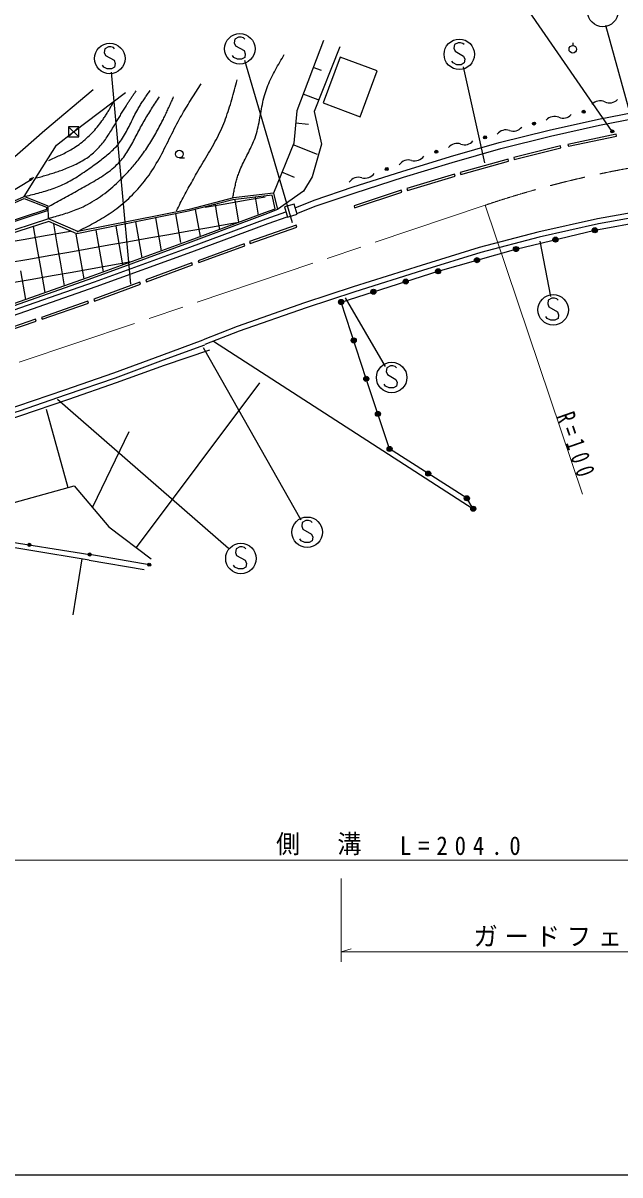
# Model space of a CAD drawing. Units: millimetres, scale not verified. Extents: x 40000 to 680000, y 20000 to 380000.
# Drawn here: x 399506 to 458268, y 205000 to 318328 of the extents above; entities that cross this region are included whole.
import ezdxf

# ---------------------------------------------------------------- set-up
doc = ezdxf.new("R2010")
doc.units = ezdxf.units.MM
doc.header["$LTSCALE"] = 1000
doc.linetypes.add('CHAIN', pattern=[18.5, 12, -1.5, 3.5, -1.5])
for name, color, linetype, lineweight in [('M-BGD', 7, 'Continuous', 25), ('M-BMK', 2, 'CHAIN', 13), ('M-BMK-ROW', 30, 'Continuous', 25), ('M-STR-HTXT', 7, 'Continuous', 13), ('M-STR-STRC', 7, 'Continuous', 25), ('M-TTL-BAND', 7, 'Continuous', 25)]:
    doc.layers.add(name, color=color, linetype=linetype, lineweight=lineweight)
doc.styles.add('ＭＳ ゴシック', font='')
doc.styles.get('ＭＳ ゴシック').set_extended_font_data('MS Gothic')

msp = doc.modelspace()

# ---------------------------------------------------------------- linework, layer by layer
at = {"layer": 'M-BGD'}
for p, q in [((453627, 316374), (453627, 316124)), ((428883, 313661), (428082, 313967)), ((428562, 310771), (427076, 311340)), ((427598, 308362), (426335, 308475)), ((428481, 305392), (426103, 306361)), ((414895, 305066), (415395, 305066)), ((426233, 303144), (424997, 303648)), ((417441, 300198), (419411, 300545)), ((418407, 300480), (418600, 299387)), ((419411, 300545), (421380, 300892)), ((420355, 300947), (420569, 299734)), ((421380, 300892), (423350, 301240)), ((422342, 301196), (422653, 299434)), ((401990, 299896), (386732, 294895)), ((414507, 299561), (415008, 296723)), ((416462, 299991), (416933, 297323)), ((418600, 299387), (418839, 298026)), ((420569, 299734), (420732, 298760)), ((402025, 299066), (386982, 294134)), ((400510, 298319), (400873, 296261)), ((402495, 298578), (402843, 296608)), ((408627, 298357), (409300, 294540)), ((410587, 298758), (411208, 295234)), ((412547, 299159), (413117, 295928)), ((415819, 297881), (417788, 298228)), ((417788, 298228), (419758, 298576)), ((419758, 298576), (420743, 298739)), ((455784, 297947), (461665, 299047)), ((397745, 296725), (399715, 297072)), ((399715, 297072), (401684, 297420)), ((401684, 297420), (404173, 297858)), ((404707, 297555), (405160, 294986)), ((406667, 297956), (407129, 295333)), ((409910, 296839), (411880, 297186)), ((411880, 297186), (413849, 297534)), ((413849, 297534), (415819, 297881)), ((448033, 296096), (455784, 297947)), ((400873, 296261), (401220, 294291)), ((402031, 295450), (404001, 295797)), ((402843, 296608), (403190, 294639)), ((404001, 295797), (405971, 296144)), ((405971, 296144), (407940, 296492)), ((407940, 296492), (409910, 296839)), ((440358, 293904), (448033, 296096)), ((398092, 294755), (400062, 295103)), ((400062, 295103), (402031, 295450)), ((405160, 294986), (405481, 293161)), ((406318, 294175), (410156, 294852)), ((407129, 295333), (407391, 293846)), ((399251, 293944), (399745, 291142)), ((401220, 294291), (401657, 291815)), ((402379, 293480), (404348, 293828)), ((403190, 294639), (403569, 292488)), ((404348, 293828), (406318, 294175)), ((430823, 290883), (440358, 293904)), ((398440, 292786), (400409, 293133)), ((400409, 293133), (402379, 293480)), ((433290, 283322), (430823, 290883)), ((418269, 287037), (443824, 270550)), ((435595, 276429), (433290, 283322)), ((422796, 282940), (410644, 266740)), ((401797, 280325), (403922, 272631)), ((409917, 278117), (406333, 270683)), ((443196, 271572), (435595, 276429)), ((443824, 270550), (443196, 271572)), ((407958, 268753), (412130, 265627)), ((394172, 267939), (406072, 266044)), ((404433, 260119), (405338, 265610)), ((406020, 265497), (411440, 264579)), ((411931, 265038), (406072, 266044))]:
    msp.add_line(p, q, dxfattribs=at)
for points in [[(429092, 316601), (426443, 309689), (426158, 306496), (424163, 301604), (424545, 299970), (423320, 299486), (415761, 296684), (406348, 293243), (396935, 289923), (392190, 288386), (387393, 286972), (382577, 285644), (379667, 284963), (372820, 283506)], [(420167, 301204), (420189, 301323), (420212, 301442), (420235, 301562), (420258, 301681), (420282, 301800), (420306, 301918), (420331, 302037), (420356, 302155), (420382, 302273), (420409, 302391), (420437, 302509), (420465, 302626), (420495, 302743), (420526, 302859), (420558, 302975), (420592, 303090), (420627, 303205), (420664, 303320), (420702, 303434), (420742, 303547), (420810, 303726), (420881, 303904), (420957, 304080), (421035, 304255), (421116, 304430), (421200, 304603), (421285, 304776), (421372, 304949), (421459, 305121), (421547, 305293), (421635, 305465), (421723, 305637), (421809, 305810), (421894, 305983), (421977, 306156), (422057, 306331), (422135, 306507), (422209, 306683), (422279, 306861), (422345, 307041), (422416, 307251), (422481, 307464), (422541, 307678), (422596, 307894), (422648, 308112), (422695, 308330), (422740, 308550), (422782, 308770), (422823, 308991), (422863, 309212), (422902, 309433), (422942, 309654), (422982, 309875), (423023, 310096), (423066, 310316), (423112, 310535), (423161, 310753), (423213, 310969), (423270, 311184), (423332, 311398), (423396, 311600), (423464, 311800), (423537, 311999), (423614, 312196), (423695, 312392), (423780, 312586), (423869, 312779), (423961, 312972), (424055, 313163), (424153, 313353), (424253, 313542), (424355, 313731), (424459, 313918), (424565, 314105), (424672, 314292), (424781, 314478), (424890, 314664), (425001, 314850), (425111, 315035), (425223, 315220)], [(430693, 315991), (428172, 309613), (428901, 306396), (427965, 303189), (427107, 301774), (424545, 299970)], [(397011, 303763), (401653, 307797), (406420, 311781)], [(399738, 301286), (399917, 301330), (400096, 301374), (400275, 301418), (400454, 301462), (400633, 301507), (400811, 301553), (400989, 301600), (401166, 301648), (401343, 301697), (401519, 301747), (401694, 301799), (401869, 301852), (402043, 301907), (402216, 301964), (402388, 302023), (402559, 302085), (402729, 302148), (402898, 302214), (403065, 302283), (403232, 302355), (403415, 302438), (403597, 302524), (403777, 302614), (403956, 302707), (404133, 302803), (404309, 302901), (404484, 303003), (404658, 303107), (404831, 303213), (405003, 303321), (405174, 303432), (405344, 303544), (405513, 303659), (405682, 303774), (405850, 303891), (406018, 304010), (406185, 304129), (406352, 304249), (406518, 304371), (406685, 304492), (406811, 304585), (406937, 304678), (407063, 304772), (407188, 304866), (407312, 304961), (407436, 305057), (407559, 305154), (407680, 305252), (407800, 305351), (407919, 305451), (408036, 305553), (408151, 305656), (408264, 305760), (408375, 305867), (408483, 305975), (408589, 306085), (408693, 306197), (408794, 306312), (408892, 306428), (408986, 306547), (409097, 306696), (409204, 306847), (409306, 307002), (409405, 307159), (409500, 307319), (409593, 307481), (409683, 307646), (409771, 307812), (409857, 307979), (409941, 308148), (410025, 308317), (410108, 308487), (410191, 308658), (410274, 308828), (410357, 308998), (410441, 309168), (410527, 309337), (410614, 309505), (410703, 309671), (410795, 309836), (410851, 309932), (410907, 310029), (410964, 310124), (411023, 310219), (411082, 310313), (411142, 310407), (411202, 310500), (411263, 310593), (411325, 310686), (411387, 310778), (411450, 310869), (411513, 310961), (411576, 311052), (411640, 311143), (411704, 311234), (411769, 311324), (411834, 311415), (411898, 311505), (411963, 311595), (412028, 311685)], [(404835, 297792), (405037, 297897), (405239, 298002), (405441, 298107), (405643, 298212), (405844, 298319), (406044, 298426), (406244, 298534), (406444, 298643), (406642, 298753), (406839, 298865), (407036, 298978), (407231, 299093), (407425, 299210), (407618, 299329), (407809, 299450), (407999, 299573), (408187, 299699), (408373, 299828), (408557, 299960), (408740, 300094), (408941, 300248), (409139, 300406), (409335, 300567), (409528, 300732), (409718, 300900), (409906, 301072), (410090, 301248), (410271, 301426), (410450, 301608), (410625, 301793), (410797, 301981), (410966, 302172), (411131, 302366), (411293, 302562), (411452, 302761), (411607, 302963), (411759, 303167), (411907, 303374), (412052, 303582), (412193, 303793), (412341, 304025), (412486, 304259), (412627, 304495), (412765, 304733), (412899, 304973), (413031, 305214), (413161, 305457), (413288, 305700), (413414, 305945), (413538, 306190), (413661, 306436), (413784, 306683), (413906, 306929), (414029, 307176), (414151, 307422), (414275, 307668), (414399, 307913), (414525, 308158), (414652, 308401), (414782, 308644), (414886, 308834), (414991, 309023), (415098, 309212), (415206, 309400), (415315, 309587), (415425, 309774), (415536, 309960), (415648, 310145), (415761, 310330), (415875, 310515), (415990, 310699), (416105, 310882), (416221, 311066), (416337, 311249), (416454, 311432), (416572, 311614), (416689, 311796), (416807, 311979), (416925, 312161), (417043, 312343)], [(414603, 299854), (414699, 300039), (414796, 300223), (414893, 300408), (414990, 300593), (415088, 300778), (415185, 300962), (415283, 301147), (415381, 301331), (415479, 301516), (415578, 301700), (415677, 301883), (415776, 302067), (415876, 302251), (415977, 302434), (416078, 302617), (416180, 302799), (416282, 302982), (416386, 303164), (416490, 303346), (416594, 303527), (416723, 303748), (416853, 303969), (416984, 304190), (417115, 304410), (417247, 304631), (417378, 304851), (417510, 305071), (417640, 305292), (417770, 305513), (417899, 305734), (418026, 305956), (418152, 306179), (418276, 306402), (418398, 306627), (418518, 306852), (418635, 307078), (418749, 307306), (418861, 307535), (418968, 307765), (419073, 307997), (419170, 308224), (419265, 308453), (419356, 308683), (419443, 308914), (419528, 309147), (419611, 309380), (419690, 309615), (419768, 309851), (419843, 310088), (419916, 310326), (419987, 310564), (420057, 310803), (420125, 311043), (420192, 311283), (420258, 311524), (420323, 311765), (420387, 312007), (420451, 312249), (420514, 312491), (420577, 312733)], [(399627, 301250), (400990, 303464), (402816, 306307), (404489, 307626), (409578, 311481)], [(400848, 303095), (400980, 303132), (401112, 303170), (401244, 303207), (401376, 303245), (401508, 303283), (401640, 303321), (401772, 303360), (401904, 303399), (402036, 303438), (402167, 303478), (402299, 303519), (402431, 303560), (402562, 303602), (402693, 303644), (402825, 303687), (402956, 303731), (403087, 303776), (403217, 303822), (403348, 303869), (403478, 303917), (403638, 303977), (403798, 304039), (403957, 304103), (404116, 304169), (404273, 304237), (404430, 304307), (404585, 304379), (404739, 304453), (404892, 304530), (405043, 304610), (405193, 304692), (405340, 304776), (405486, 304864), (405630, 304954), (405771, 305047), (405910, 305144), (406046, 305243), (406180, 305346), (406310, 305452), (406438, 305561), (406557, 305668), (406673, 305779), (406786, 305892), (406897, 306008), (407005, 306127), (407111, 306248), (407215, 306371), (407317, 306496), (407416, 306623), (407514, 306753), (407610, 306883), (407705, 307016), (407797, 307149), (407889, 307284), (407978, 307420), (408067, 307557), (408155, 307694), (408241, 307832), (408326, 307971), (408411, 308109), (408473, 308213), (408535, 308316), (408597, 308419), (408659, 308523), (408720, 308626), (408781, 308729), (408842, 308833), (408903, 308936), (408964, 309039), (409024, 309142), (409085, 309245), (409146, 309348), (409208, 309451), (409269, 309554), (409331, 309656), (409392, 309758), (409455, 309860), (409517, 309962), (409580, 310063), (409644, 310165), (409692, 310240), (409739, 310314), (409787, 310389), (409836, 310464), (409884, 310538), (409933, 310612), (409982, 310686), (410031, 310760), (410080, 310834), (410130, 310908), (410180, 310982), (410229, 311056), (410279, 311130), (410329, 311203), (410379, 311277), (410430, 311350), (410480, 311424), (410530, 311497), (410580, 311571), (410631, 311644)], [(401999, 299108), (402174, 299156), (402348, 299204), (402523, 299252), (402697, 299301), (402872, 299351), (403045, 299401), (403219, 299452), (403392, 299504), (403564, 299557), (403736, 299612), (403908, 299668), (404078, 299725), (404248, 299784), (404417, 299845), (404585, 299908), (404752, 299974), (404919, 300041), (405084, 300111), (405248, 300183), (405410, 300259), (405635, 300368), (405858, 300483), (406078, 300603), (406295, 300728), (406510, 300858), (406723, 300993), (406933, 301132), (407140, 301275), (407345, 301422), (407548, 301574), (407748, 301729), (407946, 301887), (408141, 302049), (408334, 302214), (408524, 302382), (408712, 302552), (408897, 302726), (409080, 302901), (409261, 303079), (409439, 303259), (409544, 303368), (409648, 303477), (409752, 303587), (409854, 303697), (409956, 303809), (410057, 303921), (410157, 304033), (410256, 304146), (410354, 304260), (410451, 304375), (410547, 304490), (410643, 304607), (410737, 304723), (410830, 304841), (410923, 304959), (411014, 305078), (411105, 305198), (411194, 305318), (411283, 305439), (411370, 305561), (411478, 305713), (411583, 305866), (411687, 306020), (411790, 306175), (411892, 306331), (411992, 306488), (412090, 306646), (412188, 306805), (412284, 306965), (412378, 307125), (412472, 307287), (412564, 307449), (412655, 307611), (412745, 307775), (412834, 307939), (412921, 308103), (413008, 308268), (413093, 308434), (413178, 308600), (413261, 308767), (413318, 308881), (413373, 308995), (413429, 309109), (413484, 309224), (413539, 309338), (413593, 309453), (413647, 309568), (413701, 309683), (413754, 309798), (413807, 309913), (413860, 310028), (413913, 310144), (413965, 310259), (414018, 310375), (414070, 310490), (414122, 310606), (414174, 310722), (414226, 310837), (414278, 310953), (414330, 311069)], [(402040, 304821), (402178, 304881), (402316, 304942), (402454, 305003), (402591, 305064), (402729, 305125), (402866, 305187), (403002, 305250), (403139, 305313), (403274, 305378), (403409, 305443), (403544, 305509), (403677, 305577), (403810, 305646), (403942, 305717), (404073, 305789), (404203, 305863), (404332, 305939), (404460, 306016), (404586, 306096), (404712, 306178), (404868, 306284), (405022, 306393), (405173, 306507), (405323, 306623), (405470, 306743), (405615, 306865), (405757, 306991), (405897, 307119), (406035, 307251), (406171, 307385), (406303, 307521), (406434, 307660), (406562, 307802), (406687, 307945), (406810, 308091), (406930, 308239), (407047, 308389), (407162, 308541), (407274, 308694), (407383, 308849), (407442, 308935), (407500, 309021), (407557, 309107), (407613, 309194), (407669, 309281), (407724, 309368), (407778, 309456), (407832, 309544), (407886, 309633), (407938, 309721), (407991, 309810), (408043, 309899), (408095, 309989), (408147, 310078), (408198, 310168), (408249, 310257), (408300, 310347), (408351, 310437), (408401, 310527), (408452, 310617)], [(402081, 300300), (402261, 300399), (402440, 300498), (402620, 300598), (402800, 300697), (402980, 300797), (403160, 300897), (403340, 300996), (403520, 301096), (403700, 301196), (403881, 301297), (404061, 301397), (404242, 301498), (404423, 301599), (404605, 301700), (404786, 301801), (404968, 301903), (405150, 302005), (405332, 302108), (405515, 302211), (405698, 302314), (405890, 302422), (406081, 302531), (406272, 302641), (406463, 302752), (406653, 302864), (406842, 302978), (407029, 303093), (407215, 303211), (407398, 303331), (407579, 303453), (407758, 303578), (407933, 303706), (408105, 303837), (408274, 303972), (408438, 304110), (408599, 304252), (408755, 304398), (408906, 304548), (409051, 304703), (409192, 304862), (409308, 305003), (409421, 305148), (409529, 305296), (409635, 305447), (409737, 305600), (409836, 305756), (409933, 305915), (410027, 306075), (410120, 306237), (410210, 306401), (410300, 306565), (410388, 306731), (410475, 306898), (410561, 307065), (410647, 307233), (410733, 307401), (410820, 307569), (410907, 307736), (410994, 307902), (411083, 308068), (411168, 308224), (411254, 308379), (411341, 308534), (411430, 308687), (411519, 308840), (411609, 308992), (411700, 309143), (411792, 309294), (411884, 309444), (411978, 309593), (412071, 309742), (412166, 309891), (412261, 310039), (412356, 310187), (412451, 310334), (412547, 310481), (412643, 310628), (412740, 310775), (412836, 310922), (412932, 311069)], [(426294, 300161), (428170, 300917), (432017, 302204), (436783, 303737), (441580, 305191), (446376, 306568), (451287, 307787), (456141, 308859), (461054, 309823), (466032, 310551), (471080, 310943), (476114, 311128), (481087, 311110), (486131, 310816), (491142, 310295), (496092, 309517), (499052, 308981), (501022, 308567), (505899, 307250), (512616, 305318), (516518, 306295)], [(426461, 299581), (428378, 300354), (432204, 301634), (436961, 303164), (441750, 304615), (446531, 305989), (451424, 307202), (456264, 308272), (461155, 309231), (466098, 309954), (471114, 310344), (476124, 310528), (481069, 310510), (486082, 310218), (491064, 309700), (495992, 308925), (498937, 308393), (500881, 307983), (505738, 306672), (512605, 304696), (516664, 305713)], [(400307, 302887), (396877, 300827), (393300, 299094), (386026, 295810)], [(424163, 301604), (420226, 301117), (415875, 299999), (404890, 297810), (402025, 299066), (401972, 300315), (399627, 301250)], [(363022, 282246), (367893, 282915), (372858, 283755), (379652, 285231), (382644, 285991), (387441, 287274), (392285, 288651), (396987, 290171), (406296, 293448), (415700, 296868), (423305, 299674), (424324, 300044), (424031, 301408), (420169, 300923), (415810, 299827), (404799, 297574), (402060, 298818), (386959, 293953), (383916, 293053), (378293, 290727), (369784, 287686), (361975, 285543)], [(386732, 294895), (386632, 295498), (399627, 301250)], [(477947, 301427), (471989, 301232), (466017, 300657), (461033, 299962), (456071, 299060), (450194, 297739), (444421, 296230), (438689, 294466), (432001, 292374), (427228, 290790), (420597, 288480), (417223, 287154)], [(477963, 300927), (472021, 300732), (466075, 300161), (461112, 299468), (456170, 298570), (450312, 297253), (444558, 295749), (438838, 293989), (432155, 291898), (427389, 290317), (420771, 288011), (417406, 286688)], [(379306, 284482), (379735, 284583), (382682, 285296), (387525, 286601), (392306, 288011), (397085, 289573), (406533, 292866), (415942, 296294), (423453, 299067), (425380, 299751)], [(379420, 283996), (379851, 284097), (382806, 284812), (387661, 286120), (392455, 287533), (397245, 289099), (406701, 292395), (416114, 295824), (423623, 298597), (425518, 299269)], [(348010, 271470), (354087, 271700), (358090, 271998), (363988, 272620), (369011, 273312), (373885, 274125), (379788, 275304), (384484, 276418), (389264, 277732), (394100, 279165), (399001, 280664), (403611, 282244), (408449, 283909), (413165, 285647), (417223, 287154)], [(348029, 270970), (354115, 271201), (358134, 271500), (364048, 272124), (369086, 272818), (373975, 273634), (379894, 274816), (384608, 275933), (389402, 277251), (394245, 278687), (399155, 280189), (403773, 281771), (408616, 283438), (413339, 285178), (417397, 286685)], [(417848, 286158), (413393, 284637), (408665, 282937), (403979, 281288), (399170, 279642), (394434, 278113), (389585, 276720), (384706, 275385), (375907, 273422), (373758, 273015)], [(406020, 265497), (394110, 267461), (375072, 264183), (347961, 269255), (347676, 269756), (336204, 270940), (326573, 271764), (316781, 272910), (304886, 273059)], [(373758, 273015), (376207, 272198), (385731, 270666), (393866, 269854), (404547, 272804), (407958, 268753)]]:
    msp.add_lwpolyline(points, dxfattribs=at)
for points in [[(430723, 314982), (429042, 310470), (432682, 309114), (434363, 313626)], [(453188, 306199), (457929, 307202), (457887, 307398), (453146, 306395)], [(447859, 304907), (452452, 306046), (452404, 306240), (447811, 305101)], [(442601, 303429), (447303, 304729), (447250, 304922), (442548, 303622)], [(437346, 301845), (442044, 303259), (441986, 303451), (437288, 302036)], [(432152, 300140), (436796, 301690), (436733, 301880), (432089, 300330)], [(386792, 295403), (399629, 301063), (401814, 300227), (401826, 300000), (386827, 295057)], [(425528, 299235), (426482, 299509), (426190, 300525), (425236, 300251)], [(421871, 296631), (426465, 298254), (426398, 298442), (421804, 296820)], [(416804, 294762), (421334, 296405), (421266, 296593), (416736, 294950)], [(411668, 292873), (416191, 294548), (416122, 294735), (411599, 293060)], [(406530, 290979), (411078, 292632), (411010, 292819), (406461, 291167)], [(401392, 289184), (405937, 290767), (405871, 290956), (401326, 289372)], [(396229, 287445), (400793, 288997), (400729, 289187), (396165, 287634)]]:
    msp.add_lwpolyline(points, close=True, dxfattribs=at)
for centre, radius in [((453627, 315749), 375), ((454699, 309597), 150), ((454699, 309597), 100), ((454699, 309597), 50), ((449809, 308441), 150), ((449809, 308441), 100), ((449809, 308441), 50), ((444991, 307077), 150), ((444991, 307077), 100), ((444991, 307077), 50), ((414895, 305441), 375), ((440184, 305661), 150), ((440184, 305661), 100), ((440184, 305661), 50), ((435311, 303965), 150), ((435311, 303965), 100), ((435311, 303965), 50), ((455784, 297947), 250), ((455784, 297947), 220), ((455784, 297947), 190), ((455784, 297947), 160), ((455784, 297947), 130), ((451908, 297022), 250), ((451908, 297022), 220), ((451908, 297022), 190), ((451908, 297022), 160), ((451908, 297022), 130), ((451908, 297022), 100), ((451908, 297022), 70), ((451908, 297022), 40), ((451908, 297022), 10), ((455784, 297947), 100), ((455784, 297947), 70), ((455784, 297947), 40), ((455784, 297947), 10), ((448033, 296096), 250), ((448033, 296096), 220), ((448033, 296096), 190), ((448033, 296096), 160), ((448033, 296096), 130), ((448033, 296096), 100), ((448033, 296096), 70), ((448033, 296096), 40), ((448033, 296096), 10), ((444195, 295000), 250), ((444195, 295000), 220), ((444195, 295000), 190), ((444195, 295000), 160), ((444195, 295000), 130), ((444195, 295000), 100), ((444195, 295000), 70), ((444195, 295000), 40), ((444195, 295000), 10), ((440358, 293904), 250), ((440358, 293904), 220), ((440358, 293904), 190), ((440358, 293904), 160), ((440358, 293904), 130), ((440358, 293904), 100), ((440358, 293904), 70), ((440358, 293904), 40), ((440358, 293904), 10), ((437179, 292897), 250), ((437179, 292897), 220), ((437179, 292897), 190), ((437179, 292897), 160), ((437179, 292897), 130), ((437179, 292897), 100), ((437179, 292897), 70), ((437179, 292897), 40), ((437179, 292897), 10), ((434001, 291890), 250), ((434001, 291890), 220), ((434001, 291890), 190), ((434001, 291890), 160), ((434001, 291890), 130), ((434001, 291890), 100), ((434001, 291890), 70), ((434001, 291890), 40), ((434001, 291890), 10), ((430823, 290883), 250), ((430823, 290883), 220), ((430823, 290883), 190), ((430823, 290883), 160), ((430823, 290883), 130), ((430823, 290883), 100), ((430823, 290883), 70), ((430823, 290883), 40), ((430823, 290883), 10), ((432056, 287102), 250), ((432056, 287102), 220), ((432056, 287102), 190), ((432056, 287102), 160), ((432056, 287102), 130), ((432056, 287102), 100), ((432056, 287102), 70), ((432056, 287102), 40), ((432056, 287102), 10), ((433290, 283322), 250), ((433290, 283322), 220), ((433290, 283322), 190), ((433290, 283322), 160), ((433290, 283322), 130), ((433290, 283322), 100), ((433290, 283322), 70), ((433290, 283322), 40), ((433290, 283322), 10), ((434442, 279875), 250), ((434442, 279875), 220), ((434442, 279875), 190), ((434442, 279875), 160), ((434442, 279875), 130), ((434442, 279875), 100), ((434442, 279875), 70), ((434442, 279875), 40), ((434442, 279875), 10), ((435595, 276429), 250), ((435595, 276429), 220), ((435595, 276429), 190), ((435595, 276429), 160), ((435595, 276429), 130), ((435595, 276429), 100), ((435595, 276429), 70), ((435595, 276429), 40), ((435595, 276429), 10), ((439396, 274001), 250), ((439396, 274001), 220), ((439396, 274001), 190), ((439396, 274001), 160), ((439396, 274001), 130), ((439396, 274001), 100), ((439396, 274001), 70), ((439396, 274001), 40), ((439396, 274001), 10), ((443196, 271572), 250), ((443196, 271572), 220), ((443196, 271572), 190), ((443196, 271572), 160), ((443196, 271572), 130), ((443196, 271572), 100), ((443196, 271572), 70), ((443196, 271572), 40), ((443196, 271572), 10), ((443824, 270550), 250), ((443824, 270550), 220), ((443824, 270550), 190), ((443824, 270550), 160), ((443824, 270550), 130), ((443824, 270550), 100), ((443824, 270550), 70), ((443824, 270550), 40), ((443824, 270550), 10), ((400122, 266992), 150), ((400122, 266992), 100), ((400122, 266992), 50), ((406072, 266044), 150), ((406072, 266044), 150), ((406072, 266044), 100), ((406072, 266044), 100), ((406072, 266044), 50), ((406072, 266044), 50), ((411931, 265038), 150), ((411931, 265038), 100), ((411931, 265038), 50)]:
    msp.add_circle(centre, radius, dxfattribs=at)
for centre, radius, start, end in [((456302, 309548), 1124, 65.7374, 135.14413), ((457227, 311597), 1124, 245.66997, 315.10817), ((451821, 308053), 1089, 67.13315, 137.71924), ((452666, 310058), 1087, 247.16124, 317.71922), ((447034, 306730), 1084, 70.54529, 141.29068), ((447756, 308775), 1085, 250.5629, 321.24945), ((442227, 305416), 1065, 69.72733, 141.13849), ((442964, 307415), 1066, 249.79639, 321.0966), ((437455, 303722), 1133, 74.65176, 143.75702), ((438055, 305908), 1133, 254.65178, 323.75703), ((400307, 302887), 150, 30.83295, 210.83295), ((400307, 302887), 100, 30.66891, 211.1593), ((400307, 302887), 50, 30.17352, 211.1593), ((400050, 303315), 499, 300.98344, 345.99155), ((432551, 301991), 1160, 74.95721, 143.27841), ((433152, 304230), 1159, 254.99213, 323.31805)]:
    msp.add_arc(centre, radius, start, end, dxfattribs=at)
at = {"layer": 'M-BMK'}
msp.add_line((399118, 284950), (445006, 300410), dxfattribs=at)
msp.add_arc((476933, 205643), 100000, 95.04971, 108.61853, dxfattribs=at)
at = {"layer": 'M-BMK-ROW'}
for p, q in [((404989, 308126), (403989, 308126)), ((404889, 308026), (404089, 307226)), ((404089, 308026), (404889, 307226)), ((404989, 307126), (404989, 308126))]:
    msp.add_line(p, q, dxfattribs=at)
msp.add_lwpolyline([(403989, 308126), (403989, 307126), (404989, 307126)], dxfattribs=at)
at = {"layer": 'M-STR-HTXT'}
for p, q in [((454584, 271980), (445006, 300410)), ((348014, 235954), (504863, 235954)), ((430823, 234161), (430823, 225954)), ((430823, 226954), (431823, 227234)), ((430823, 226954), (493063, 226954))]:
    msp.add_line(p, q, dxfattribs=at)
at = {"layer": 'M-STR-STRC'}
for p, q in [((457511, 307661), (444020, 327213)), ((456845, 318125), (459669, 307920)), ((426017, 298678), (421332, 314659)), ((444971, 304582), (442853, 314017)), ((408174, 313504), (410100, 292644)), ((450390, 296874), (451417, 291419)), ((435178, 284551), (431263, 291290)), ((417224, 286413), (426851, 269468)), ((419727, 266644), (402911, 281278))]:
    msp.add_line(p, q, dxfattribs=at)
for points in [[(421324, 316754), (421204, 316874), (420964, 316934), (420724, 316934), (420364, 316754), (420304, 316394), (420424, 316094), (421264, 315614), (421384, 315314), (421324, 314954), (421024, 314774), (420604, 314774), (420244, 314954), (420124, 315134)], [(442931, 316211), (442811, 316331), (442571, 316391), (442331, 316391), (441971, 316211), (441911, 315851), (442031, 315551), (442871, 315071), (442991, 314771), (442931, 314411), (442631, 314231), (442211, 314231), (441851, 314411), (441731, 314591)], [(408525, 315803), (408405, 315923), (408165, 315983), (407925, 315983), (407565, 315803), (407505, 315443), (407625, 315143), (408465, 314663), (408585, 314363), (408525, 314003), (408225, 313823), (407805, 313823), (407445, 314003), (407325, 314183)], [(452172, 291070), (452052, 291190), (451812, 291250), (451572, 291250), (451212, 291070), (451152, 290710), (451272, 290410), (452112, 289930), (452232, 289630), (452172, 289270), (451872, 289090), (451452, 289090), (451092, 289270), (450972, 289450)], [(436272, 284411), (436152, 284531), (435912, 284591), (435672, 284591), (435312, 284411), (435252, 284051), (435372, 283751), (436212, 283271), (436332, 282971), (436272, 282611), (435972, 282431), (435552, 282431), (435192, 282611), (435072, 282791)], [(427958, 269191), (427838, 269311), (427598, 269371), (427358, 269371), (426998, 269191), (426938, 268831), (427058, 268531), (427898, 268051), (428018, 267751), (427958, 267391), (427658, 267211), (427238, 267211), (426878, 267391), (426758, 267571)], [(421435, 266609), (421315, 266729), (421075, 266789), (420835, 266789), (420475, 266609), (420415, 266249), (420535, 265949), (421375, 265469), (421495, 265169), (421435, 264809), (421135, 264629), (420715, 264629), (420355, 264809), (420235, 264989)]]:
    msp.add_lwpolyline(points, dxfattribs=at)
for centre, radius in [((456584, 319463), 1500), ((408045, 314843), 1500), ((420844, 315794), 1500), ((442451, 315251), 1500), ((457511, 307661), 150), ((457511, 307661), 90), ((457511, 307661), 30), ((451692, 290110), 1500), ((435792, 283451), 1500), ((427478, 268231), 1500), ((420955, 265649), 1500)]:
    msp.add_circle(centre, radius, dxfattribs=at)
at = {"layer": 'M-TTL-BAND'}
msp.add_line((40000, 205000), (579000, 205000), dxfattribs=at)

# ---------------------------------------------------------------- texts
at = {"layer": 'M-STR-HTXT', "insert": (451966, 279656), "char_height": 1833, "attachment_point": 7, "rotation": 289.2, "style": 'ＭＳ ゴシック'}
msp.add_mtext('\\T1.61;\\W0.7;R=100', dxfattribs=at)
at = {"layer": 'M-STR-HTXT', "char_height": 1833, "attachment_point": 7, "style": 'ＭＳ ゴシック'}
for s, insert in [('\\T1.27;\\W0.95;側\u3000溝', (424408, 236454)), ('\\T1.6;\\W0.9;L=204.0', (436604, 236454)), ('\\T1.29;\\W0.95;ガードフェンス', (443855, 227454))]:
    msp.add_mtext(s, dxfattribs=dict(at, insert=insert))

doc.saveas('drawing.dxf')
